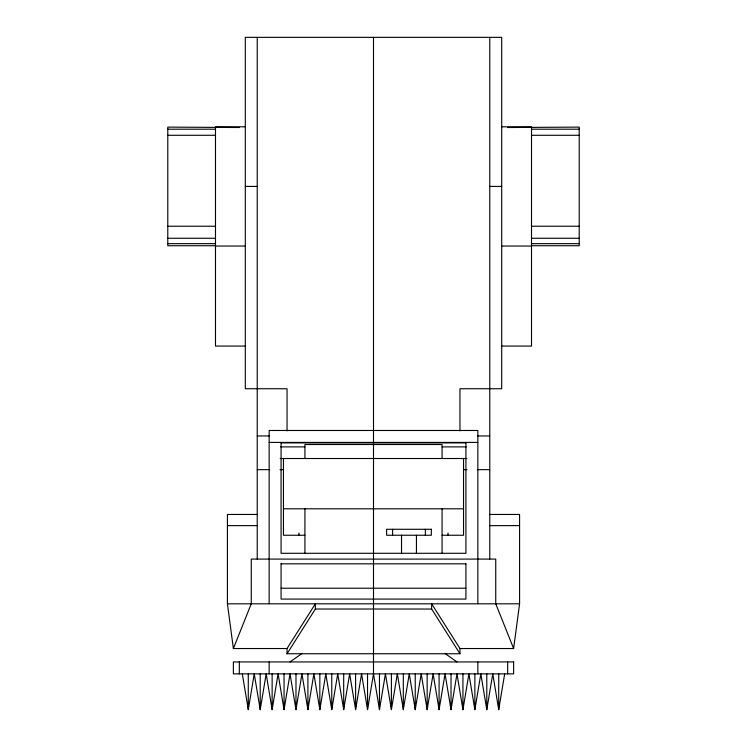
<?xml version="1.0" encoding="UTF-8"?>
<svg xmlns="http://www.w3.org/2000/svg" width="747" height="747" viewBox="0 0 747 747"><rect width="100%" height="100%" fill="white"/><g stroke="black" fill="none" stroke-linecap="round" stroke-linejoin="round"><path stroke-width="1.12" d="M287.044 653.746L315.365 609.029L315.365 603.809L287.044 648.536L287.044 653.746L459.956 653.746L431.635 609.029L431.635 603.809L459.956 648.536L513.628 648.536L519.585 603.809L519.585 514.45L489.771 514.45M242.317 673.878L248.284 709.65L254.241 673.878L260.208 709.65L266.175 673.878L272.132 709.65L278.099 673.878L284.056 709.65L290.023 673.878L295.98 709.65L301.947 673.878L307.913 709.65L313.871 673.878L319.837 709.65L325.795 673.878L331.761 709.65L337.728 673.878L343.685 709.65L349.652 673.878L355.609 709.65L361.576 673.878L367.533 709.65L373.5 673.878L373.5 37.35M373.5 673.878L379.467 709.65L385.424 673.878L391.391 709.65L397.348 673.878L403.315 709.65L409.272 673.878L415.239 709.65L421.205 673.878L427.163 709.65L433.129 673.878L439.087 709.65L445.053 673.878L451.02 709.65L456.977 673.878L462.944 709.65L468.901 673.878L474.868 709.65L480.825 673.878L486.792 709.65L492.759 673.878L498.716 709.65L504.683 673.878M287.044 648.536L233.372 648.536L251.263 603.809L251.263 559.092L268.864 559.092M290.023 661.945L302.227 653.336M245.305 126.794L215.491 126.794L215.491 346.057L245.632 346.057M501.695 126.794L531.509 126.794L531.509 346.057L501.368 346.057M167.786 129.203L215.099 129.203M531.901 129.203L579.214 129.203M167.786 135.282L215.099 135.282M531.901 135.282L579.214 135.282M245.305 186.423L257.229 186.423M489.771 186.423L501.695 186.423M167.786 226.229L215.099 226.229M531.901 226.229L579.214 226.229M167.786 238.265L215.099 238.265M531.901 238.265L579.214 238.265M167.786 243.662L215.099 243.662M531.901 243.662L579.214 243.662M215.099 245.726L167.786 245.726L167.786 127.111L239.339 127.522M531.901 245.726L579.214 245.726L579.214 127.111L507.661 127.522M215.491 246.043L245.305 246.043M501.695 246.043L531.509 246.043M257.229 435.949L269.153 435.949M477.847 435.949L489.771 435.949M269.153 442.411L477.847 442.411M281.077 442.906L465.923 442.906M280.695 446.883L304.925 446.883M442.075 446.883L466.305 446.883M280.162 458.509L466.838 458.509M257.229 469.648L269.77 469.648M280.041 469.648L283.458 469.648M463.542 469.648L466.959 469.648M477.23 469.648L489.771 469.648M283.458 508.8L463.542 508.8M257.229 514.45L227.415 514.45L227.415 603.735L233.372 648.536M227.415 525.636L257.229 525.636M489.771 525.636L519.585 525.636M304.925 535.244L283.458 535.244L283.458 458.509M442.075 535.244L463.542 535.244L463.542 458.509M269.153 559.092L477.847 559.092M478.136 559.092L495.737 559.092L495.737 603.809L513.628 648.536M281.077 563.826L465.923 563.826M281.077 588.225L465.923 588.225M227.415 603.809L519.585 603.809M315.365 609.029L431.635 609.029M444.773 653.336L456.977 661.945M507.661 661.945L507.661 673.878M498.716 673.878L498.716 709.65M489.771 37.35L489.771 559.092M486.792 673.878L486.792 709.65M477.847 603.809L477.847 430.477L269.153 430.477L269.153 603.809M477.847 661.945L477.847 673.878M474.868 673.878L474.868 709.65M465.923 442.411L465.923 553.294L281.077 553.294L281.077 442.411M465.923 563.752L465.923 599.075L281.077 599.075L281.077 563.752M462.944 673.878L462.944 709.65M459.956 430.888L459.956 388.739L501.695 388.739L501.695 37.35L245.305 37.35L245.305 388.739L287.044 388.739L287.044 430.888M459.956 648.536L459.956 653.746M451.02 673.878L451.02 709.65M448.032 532.956L448.032 535.244M442.075 458.509L442.075 444.512L304.925 444.512L304.925 458.509M442.075 508.8L442.075 553.415M439.087 673.878L439.087 709.65M427.163 673.878L427.163 709.65M425.379 529.278L425.379 535.244M416.434 535.244L416.434 553.415M415.239 673.878L415.239 709.65M403.315 673.878L403.315 709.65M401.522 535.244L401.522 553.415M392.577 529.278L392.577 535.244M391.391 673.878L391.391 709.65M379.467 673.878L379.467 709.65M367.533 673.878L367.533 709.65M355.609 673.878L355.609 709.65M343.685 673.878L343.685 709.65M331.761 673.878L331.761 709.65M319.837 673.878L319.837 709.65M307.913 673.878L307.913 709.65M304.925 508.8L304.925 553.415M298.968 532.956L298.968 535.244M295.98 673.878L295.98 709.65M284.056 673.878L284.056 709.65M272.132 673.878L272.132 709.65M269.153 661.945L269.153 673.878M260.208 673.878L260.208 709.65M257.229 37.35L257.229 559.092M248.284 673.878L248.284 709.65M239.339 661.945L239.339 673.878M431.336 529.278L386.619 529.278L386.619 535.244L431.336 535.244L431.336 529.278M513.628 661.945L233.372 661.945L233.372 673.878L513.628 673.878L513.628 661.945"/></g></svg>
